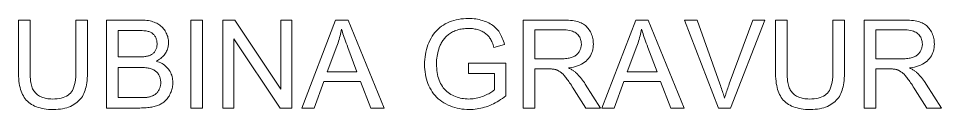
# Model space of a CAD drawing. Extents: x -99 to 297, y 0 to 529.
# Drawn here: x 231.79 to 263.31, y 50.75 to 53.85 of the extents above; entities that cross this region are included whole.
import ezdxf

# ---------------------------------------------------------------- set-up
doc = ezdxf.new("R2010")
doc.units = 0

msp = doc.modelspace()

# ---------------------------------------------------------------- linework, layer by layer
at = {"color": 7, "lineweight": 13}
for points in [[(233.753, 53.798), (234.15, 53.798), (234.15, 52.065), (234.149, 51.976), (234.146, 51.892), (234.141, 51.81), (234.134, 51.733), (234.125, 51.659), (234.114, 51.589), (234.1, 51.523), (234.085, 51.461), (234.068, 51.402), (234.048, 51.347), (234.026, 51.295), (234.001, 51.244), (233.972, 51.196), (233.94, 51.15), (233.905, 51.106), (233.866, 51.063), (233.824, 51.023), (233.779, 50.985), (233.73, 50.948), (233.679, 50.914), (233.624, 50.882), (233.565, 50.854), (233.503, 50.829), (233.438, 50.807), (233.37, 50.789), (233.298, 50.774), (233.223, 50.762), (233.145, 50.754), (233.063, 50.749), (232.978, 50.747), (232.895, 50.749), (232.815, 50.753), (232.739, 50.76), (232.665, 50.77), (232.595, 50.783), (232.527, 50.799), (232.463, 50.818), (232.402, 50.84), (232.343, 50.865), (232.288, 50.892), (232.236, 50.923), (232.187, 50.956), (232.141, 50.991), (232.098, 51.029), (232.059, 51.07), (232.022, 51.114), (231.988, 51.16), (231.958, 51.208), (231.93, 51.259), (231.906, 51.313), (231.884, 51.37), (231.864, 51.431), (231.847, 51.496), (231.832, 51.565), (231.82, 51.639), (231.809, 51.716), (231.801, 51.797), (231.796, 51.882), (231.792, 51.972), (231.791, 52.065), (231.791, 53.798), (232.188, 53.798), (232.188, 52.067), (232.189, 51.991), (232.191, 51.919), (232.194, 51.851), (232.2, 51.787), (232.206, 51.728), (232.214, 51.672), (232.224, 51.621), (232.234, 51.573), (232.247, 51.53), (232.261, 51.491), (232.276, 51.455), (232.294, 51.42), (232.314, 51.388), (232.335, 51.356), (232.359, 51.327), (232.385, 51.299), (232.413, 51.273), (232.444, 51.249), (232.476, 51.226), (232.51, 51.206), (232.546, 51.186), (232.584, 51.169), (232.624, 51.154), (232.664, 51.141), (232.707, 51.13), (232.751, 51.121), (232.797, 51.114), (232.844, 51.109), (232.893, 51.106), (232.943, 51.105), (233.028, 51.107), (233.108, 51.113), (233.183, 51.123), (233.253, 51.137), (233.318, 51.155), (233.378, 51.177), (233.433, 51.203), (233.483, 51.232), (233.527, 51.266), (233.567, 51.304), (233.603, 51.347), (233.634, 51.398), (233.662, 51.456), (233.686, 51.521), (233.707, 51.594), (233.724, 51.674), (233.737, 51.761), (233.746, 51.856), (233.752, 51.958), (233.753, 52.067)], [(234.795, 50.798), (234.795, 53.798), (235.921, 53.798), (235.988, 53.797), (236.053, 53.795), (236.115, 53.79), (236.174, 53.784), (236.23, 53.776), (236.284, 53.766), (236.335, 53.754), (236.384, 53.74), (236.429, 53.725), (236.472, 53.707), (236.513, 53.688), (236.552, 53.667), (236.589, 53.644), (236.624, 53.619), (236.657, 53.592), (236.689, 53.563), (236.719, 53.532), (236.747, 53.499), (236.773, 53.464), (236.797, 53.427), (236.82, 53.389), (236.84, 53.35), (236.857, 53.312), (236.873, 53.273), (236.886, 53.233), (236.896, 53.193), (236.905, 53.153), (236.91, 53.113), (236.914, 53.072), (236.915, 53.031), (236.914, 52.993), (236.911, 52.955), (236.906, 52.918), (236.898, 52.881), (236.889, 52.844), (236.878, 52.808), (236.864, 52.773), (236.848, 52.738), (236.831, 52.703), (236.811, 52.669), (236.789, 52.635), (236.765, 52.603), (236.739, 52.573), (236.71, 52.543), (236.68, 52.515), (236.647, 52.488), (236.612, 52.463), (236.576, 52.439), (236.537, 52.416), (236.496, 52.394), (236.549, 52.377), (236.599, 52.358), (236.648, 52.336), (236.693, 52.313), (236.736, 52.287), (236.777, 52.258), (236.815, 52.228), (236.851, 52.195), (236.884, 52.16), (236.914, 52.122), (236.942, 52.083), (236.967, 52.043), (236.989, 52.001), (237.008, 51.957), (237.024, 51.913), (237.037, 51.866), (237.047, 51.819), (237.055, 51.77), (237.059, 51.72), (237.06, 51.668), (237.059, 51.626), (237.057, 51.585), (237.052, 51.544), (237.046, 51.504), (237.038, 51.465), (237.028, 51.426), (237.017, 51.387), (237.003, 51.35), (236.988, 51.313), (236.971, 51.276), (236.953, 51.241), (236.934, 51.207), (236.914, 51.175), (236.893, 51.144), (236.872, 51.116), (236.849, 51.089), (236.826, 51.063), (236.802, 51.039), (236.777, 51.017), (236.751, 50.997), (236.725, 50.978), (236.696, 50.959), (236.667, 50.942), (236.636, 50.926), (236.604, 50.911), (236.57, 50.896), (236.535, 50.883), (236.499, 50.87), (236.462, 50.859), (236.423, 50.848), (236.383, 50.839), (236.34, 50.83), (236.296, 50.823), (236.251, 50.816), (236.203, 50.811), (236.154, 50.806), (236.103, 50.803), (236.05, 50.8), (235.995, 50.799), (235.939, 50.798)], [(237.674, 50.798), (237.674, 53.798), (238.071, 53.798), (238.071, 50.798)], [(238.767, 50.798), (238.767, 53.798), (239.174, 53.798), (240.75, 51.443), (240.75, 53.798), (241.131, 53.798), (241.131, 50.798), (240.723, 50.798), (239.148, 53.156), (239.148, 50.798)], [(241.468, 50.798), (242.62, 53.798), (243.048, 53.798), (244.276, 50.798), (243.824, 50.798), (243.474, 51.707), (242.219, 51.707), (241.89, 50.798)], [(247.161, 51.975), (247.161, 52.327), (248.432, 52.329), (248.432, 51.216), (248.373, 51.17), (248.314, 51.127), (248.255, 51.086), (248.195, 51.048), (248.135, 51.011), (248.074, 50.977), (248.013, 50.946), (247.952, 50.916), (247.89, 50.889), (247.828, 50.865), (247.766, 50.842), (247.703, 50.822), (247.64, 50.805), (247.577, 50.789), (247.513, 50.777), (247.449, 50.766), (247.385, 50.758), (247.32, 50.752), (247.255, 50.748), (247.19, 50.747), (247.102, 50.749), (247.016, 50.755), (246.932, 50.764), (246.849, 50.777), (246.768, 50.794), (246.689, 50.815), (246.611, 50.84), (246.534, 50.868), (246.46, 50.9), (246.387, 50.936), (246.316, 50.976), (246.249, 51.019), (246.186, 51.065), (246.126, 51.115), (246.07, 51.168), (246.017, 51.224), (245.968, 51.284), (245.922, 51.347), (245.88, 51.414), (245.841, 51.484), (245.806, 51.556), (245.775, 51.63), (245.747, 51.706), (245.724, 51.784), (245.703, 51.863), (245.687, 51.944), (245.674, 52.026), (245.665, 52.111), (245.659, 52.196), (245.657, 52.284), (245.659, 52.371), (245.665, 52.457), (245.674, 52.541), (245.687, 52.625), (245.703, 52.707), (245.723, 52.788), (245.747, 52.868), (245.774, 52.947), (245.806, 53.025), (245.84, 53.101), (245.879, 53.175), (245.92, 53.246), (245.965, 53.312), (246.013, 53.374), (246.064, 53.432), (246.118, 53.487), (246.176, 53.537), (246.236, 53.584), (246.3, 53.626), (246.367, 53.665), (246.437, 53.7), (246.509, 53.732), (246.583, 53.759), (246.659, 53.783), (246.737, 53.803), (246.817, 53.82), (246.9, 53.833), (246.984, 53.842), (247.071, 53.848), (247.159, 53.849), (247.224, 53.848), (247.287, 53.845), (247.349, 53.84), (247.41, 53.833), (247.469, 53.823), (247.527, 53.812), (247.584, 53.798), (247.64, 53.782), (247.694, 53.764), (247.748, 53.744), (247.799, 53.722), (247.848, 53.699), (247.895, 53.673), (247.94, 53.646), (247.982, 53.618), (248.022, 53.588), (248.06, 53.556), (248.096, 53.522), (248.129, 53.487), (248.16, 53.45), (248.189, 53.412), (248.217, 53.371), (248.243, 53.327), (248.268, 53.281), (248.291, 53.233), (248.313, 53.183), (248.334, 53.131), (248.353, 53.076), (248.371, 53.019), (248.387, 52.959), (248.029, 52.861), (248.015, 52.906), (248.001, 52.949), (247.986, 52.99), (247.97, 53.029), (247.953, 53.066), (247.936, 53.101), (247.918, 53.134), (247.9, 53.165), (247.881, 53.194), (247.861, 53.221), (247.84, 53.247), (247.818, 53.272), (247.793, 53.295), (247.767, 53.318), (247.739, 53.339), (247.71, 53.36), (247.679, 53.379), (247.646, 53.397), (247.611, 53.415), (247.575, 53.431), (247.537, 53.446), (247.499, 53.459), (247.459, 53.471), (247.419, 53.481), (247.378, 53.49), (247.337, 53.497), (247.294, 53.503), (247.251, 53.507), (247.206, 53.509), (247.161, 53.51), (247.108, 53.509), (247.055, 53.506), (247.005, 53.502), (246.955, 53.496), (246.908, 53.489), (246.861, 53.48), (246.816, 53.469), (246.773, 53.457), (246.731, 53.443), (246.691, 53.427), (246.652, 53.41), (246.614, 53.392), (246.578, 53.372), (246.544, 53.352), (246.511, 53.331), (246.48, 53.309), (246.45, 53.285), (246.422, 53.261), (246.396, 53.235), (246.37, 53.209), (246.347, 53.182), (246.324, 53.154), (246.302, 53.125), (246.282, 53.097), (246.262, 53.067), (246.244, 53.037), (246.227, 53.007), (246.21, 52.976), (246.195, 52.944), (246.181, 52.912), (246.159, 52.856), (246.14, 52.799), (246.123, 52.741), (246.108, 52.682), (246.095, 52.622), (246.085, 52.561), (246.077, 52.5), (246.071, 52.437), (246.068, 52.373), (246.067, 52.309), (246.068, 52.23), (246.072, 52.153), (246.079, 52.08), (246.089, 52.009), (246.101, 51.94), (246.116, 51.874), (246.134, 51.811), (246.155, 51.751), (246.178, 51.693), (246.205, 51.637), (246.234, 51.585), (246.265, 51.535), (246.299, 51.488), (246.335, 51.443), (246.374, 51.402), (246.416, 51.363), (246.46, 51.327), (246.506, 51.294), (246.555, 51.264), (246.607, 51.236), (246.66, 51.211), (246.714, 51.189), (246.768, 51.169), (246.823, 51.152), (246.879, 51.138), (246.935, 51.126), (246.992, 51.117), (247.05, 51.11), (247.108, 51.107), (247.167, 51.105), (247.219, 51.106), (247.27, 51.109), (247.321, 51.114), (247.372, 51.121), (247.422, 51.13), (247.472, 51.141), (247.522, 51.154), (247.572, 51.169), (247.622, 51.186), (247.671, 51.204), (247.719, 51.224), (247.764, 51.245), (247.808, 51.265), (247.848, 51.286), (247.887, 51.307), (247.923, 51.328), (247.957, 51.35), (247.988, 51.372), (248.017, 51.394), (248.043, 51.416), (248.043, 51.975)], [(249.024, 50.798), (249.024, 53.798), (250.354, 53.798), (250.432, 53.797), (250.506, 53.795), (250.577, 53.791), (250.644, 53.785), (250.707, 53.778), (250.766, 53.769), (250.821, 53.759), (250.872, 53.747), (250.92, 53.733), (250.964, 53.717), (251.004, 53.7), (251.044, 53.68), (251.081, 53.658), (251.117, 53.633), (251.151, 53.606), (251.184, 53.576), (251.215, 53.544), (251.244, 53.509), (251.271, 53.472), (251.297, 53.432), (251.321, 53.391), (251.342, 53.348), (251.361, 53.305), (251.377, 53.261), (251.391, 53.217), (251.402, 53.171), (251.411, 53.124), (251.417, 53.077), (251.421, 53.029), (251.422, 52.98), (251.42, 52.917), (251.414, 52.856), (251.403, 52.797), (251.389, 52.74), (251.37, 52.686), (251.348, 52.633), (251.321, 52.582), (251.29, 52.533), (251.255, 52.486), (251.215, 52.442), (251.172, 52.399), (251.124, 52.36), (251.071, 52.325), (251.014, 52.292), (250.952, 52.262), (250.886, 52.236), (250.816, 52.213), (250.74, 52.193), (250.661, 52.177), (250.577, 52.163), (250.608, 52.148), (250.637, 52.133), (250.664, 52.118), (250.691, 52.103), (250.715, 52.088), (250.739, 52.073), (250.76, 52.058), (250.78, 52.043), (250.799, 52.029), (250.816, 52.014), (250.851, 51.981), (250.885, 51.947), (250.919, 51.911), (250.952, 51.873), (250.986, 51.834), (251.018, 51.794), (251.051, 51.751), (251.083, 51.707), (251.114, 51.662), (251.146, 51.615), (251.667, 50.798), (251.168, 50.798), (250.771, 51.422), (250.737, 51.475), (250.704, 51.525), (250.672, 51.573), (250.642, 51.618), (250.613, 51.661), (250.585, 51.701), (250.558, 51.738), (250.532, 51.773), (250.508, 51.806), (250.485, 51.836), (250.462, 51.864), (250.441, 51.89), (250.419, 51.914), (250.398, 51.937), (250.378, 51.958), (250.358, 51.977), (250.339, 51.994), (250.32, 52.01), (250.301, 52.024), (250.283, 52.036), (250.265, 52.047), (250.247, 52.058), (250.229, 52.068), (250.211, 52.077), (250.193, 52.085), (250.175, 52.093), (250.157, 52.1), (250.139, 52.106), (250.12, 52.111), (250.102, 52.116), (250.088, 52.119), (250.072, 52.121), (250.054, 52.123), (250.034, 52.125), (250.013, 52.127), (249.99, 52.128), (249.965, 52.129), (249.939, 52.13), (249.911, 52.13), (249.881, 52.13), (249.421, 52.13), (249.421, 50.798)], [(251.715, 50.798), (252.867, 53.798), (253.294, 53.798), (254.522, 50.798), (254.07, 50.798), (253.72, 51.707), (252.466, 51.707), (252.136, 50.798)], [(255.697, 50.798), (254.534, 53.798), (254.964, 53.798), (255.744, 51.619), (255.762, 51.567), (255.78, 51.515), (255.798, 51.465), (255.814, 51.415), (255.83, 51.365), (255.846, 51.316), (255.861, 51.268), (255.875, 51.221), (255.888, 51.174), (255.901, 51.128), (255.916, 51.177), (255.93, 51.226), (255.945, 51.275), (255.961, 51.324), (255.977, 51.373), (255.993, 51.422), (256.01, 51.472), (256.027, 51.521), (256.045, 51.57), (256.063, 51.619), (256.873, 53.798), (257.279, 53.798), (256.104, 50.798)], [(259.603, 53.798), (260, 53.798), (260, 52.065), (259.999, 51.976), (259.996, 51.892), (259.991, 51.81), (259.984, 51.733), (259.975, 51.659), (259.964, 51.589), (259.95, 51.523), (259.935, 51.461), (259.917, 51.402), (259.898, 51.347), (259.876, 51.295), (259.851, 51.244), (259.822, 51.196), (259.79, 51.15), (259.755, 51.106), (259.716, 51.063), (259.674, 51.023), (259.629, 50.985), (259.58, 50.948), (259.529, 50.914), (259.474, 50.882), (259.415, 50.854), (259.353, 50.829), (259.288, 50.807), (259.22, 50.789), (259.148, 50.774), (259.073, 50.762), (258.995, 50.754), (258.913, 50.749), (258.828, 50.747), (258.745, 50.749), (258.665, 50.753), (258.589, 50.76), (258.515, 50.77), (258.445, 50.783), (258.377, 50.799), (258.313, 50.818), (258.252, 50.84), (258.193, 50.865), (258.138, 50.892), (258.086, 50.923), (258.037, 50.956), (257.991, 50.991), (257.948, 51.029), (257.908, 51.07), (257.872, 51.114), (257.838, 51.16), (257.807, 51.208), (257.78, 51.259), (257.755, 51.313), (257.734, 51.37), (257.714, 51.431), (257.697, 51.496), (257.682, 51.565), (257.67, 51.639), (257.659, 51.716), (257.651, 51.797), (257.645, 51.882), (257.642, 51.972), (257.641, 52.065), (257.641, 53.798), (258.038, 53.798), (258.038, 52.067), (258.039, 51.991), (258.041, 51.919), (258.044, 51.851), (258.049, 51.787), (258.056, 51.728), (258.064, 51.672), (258.073, 51.621), (258.084, 51.573), (258.097, 51.53), (258.111, 51.491), (258.126, 51.455), (258.144, 51.42), (258.164, 51.388), (258.185, 51.356), (258.209, 51.327), (258.235, 51.299), (258.263, 51.273), (258.294, 51.249), (258.326, 51.226), (258.36, 51.206), (258.396, 51.186), (258.434, 51.169), (258.473, 51.154), (258.514, 51.141), (258.557, 51.13), (258.601, 51.121), (258.647, 51.114), (258.694, 51.109), (258.743, 51.106), (258.793, 51.105), (258.878, 51.107), (258.958, 51.113), (259.033, 51.123), (259.103, 51.137), (259.168, 51.155), (259.228, 51.177), (259.283, 51.203), (259.333, 51.232), (259.377, 51.266), (259.417, 51.304), (259.453, 51.347), (259.484, 51.398), (259.512, 51.456), (259.536, 51.521), (259.557, 51.594), (259.574, 51.674), (259.587, 51.761), (259.596, 51.856), (259.602, 51.958), (259.603, 52.067)], [(260.667, 50.798), (260.667, 53.798), (261.998, 53.798), (262.076, 53.797), (262.15, 53.795), (262.221, 53.791), (262.288, 53.785), (262.351, 53.778), (262.41, 53.769), (262.465, 53.759), (262.516, 53.747), (262.564, 53.733), (262.607, 53.717), (262.648, 53.7), (262.688, 53.68), (262.725, 53.658), (262.761, 53.633), (262.795, 53.606), (262.828, 53.576), (262.859, 53.544), (262.888, 53.509), (262.915, 53.472), (262.941, 53.432), (262.965, 53.391), (262.986, 53.348), (263.005, 53.305), (263.021, 53.261), (263.035, 53.217), (263.046, 53.171), (263.055, 53.124), (263.061, 53.077), (263.065, 53.029), (263.066, 52.98), (263.064, 52.917), (263.058, 52.856), (263.047, 52.797), (263.033, 52.74), (263.014, 52.686), (262.991, 52.633), (262.965, 52.582), (262.934, 52.533), (262.898, 52.486), (262.859, 52.442), (262.816, 52.399), (262.767, 52.36), (262.715, 52.325), (262.658, 52.292), (262.596, 52.262), (262.53, 52.236), (262.46, 52.213), (262.384, 52.193), (262.305, 52.177), (262.221, 52.163), (262.251, 52.148), (262.281, 52.133), (262.308, 52.118), (262.335, 52.103), (262.359, 52.088), (262.383, 52.073), (262.404, 52.058), (262.424, 52.043), (262.443, 52.029), (262.46, 52.014), (262.495, 51.981), (262.529, 51.947), (262.563, 51.911), (262.596, 51.873), (262.629, 51.834), (262.662, 51.794), (262.695, 51.751), (262.727, 51.707), (262.758, 51.662), (262.79, 51.615), (263.311, 50.798), (262.812, 50.798), (262.415, 51.422), (262.381, 51.475), (262.348, 51.525), (262.316, 51.573), (262.286, 51.618), (262.257, 51.661), (262.228, 51.701), (262.202, 51.738), (262.176, 51.773), (262.152, 51.806), (262.129, 51.836), (262.106, 51.864), (262.085, 51.89), (262.063, 51.914), (262.042, 51.937), (262.022, 51.958), (262.002, 51.977), (261.983, 51.994), (261.964, 52.01), (261.945, 52.024), (261.927, 52.036), (261.909, 52.047), (261.891, 52.058), (261.873, 52.068), (261.855, 52.077), (261.837, 52.085), (261.819, 52.093), (261.801, 52.1), (261.783, 52.106), (261.764, 52.111), (261.746, 52.116), (261.732, 52.119), (261.715, 52.121), (261.698, 52.123), (261.678, 52.125), (261.657, 52.127), (261.634, 52.128), (261.609, 52.129), (261.583, 52.13), (261.555, 52.13), (261.525, 52.13), (261.064, 52.13), (261.064, 50.798)], [(235.192, 52.538), (235.841, 52.538), (235.892, 52.538), (235.94, 52.539), (235.986, 52.541), (236.028, 52.543), (236.067, 52.546), (236.104, 52.55), (236.137, 52.555), (236.168, 52.56), (236.195, 52.566), (236.219, 52.573), (236.249, 52.582), (236.277, 52.593), (236.303, 52.605), (236.329, 52.618), (236.352, 52.632), (236.374, 52.648), (236.395, 52.665), (236.414, 52.683), (236.431, 52.702), (236.447, 52.722), (236.462, 52.743), (236.475, 52.766), (236.487, 52.789), (236.497, 52.814), (236.505, 52.84), (236.512, 52.866), (236.517, 52.894), (236.521, 52.923), (236.523, 52.953), (236.524, 52.984), (236.524, 53.013), (236.521, 53.042), (236.518, 53.07), (236.513, 53.098), (236.506, 53.124), (236.498, 53.15), (236.489, 53.175), (236.478, 53.2), (236.466, 53.224), (236.453, 53.247), (236.438, 53.269), (236.422, 53.289), (236.404, 53.308), (236.385, 53.326), (236.366, 53.342), (236.345, 53.357), (236.322, 53.371), (236.299, 53.383), (236.274, 53.393), (236.248, 53.402), (236.219, 53.41), (236.187, 53.417), (236.151, 53.424), (236.111, 53.429), (236.067, 53.434), (236.02, 53.438), (235.968, 53.44), (235.913, 53.443), (235.854, 53.444), (235.792, 53.444), (235.192, 53.444)], [(242.334, 52.03), (243.351, 52.03), (243.038, 52.861), (243.01, 52.935), (242.984, 53.007), (242.959, 53.076), (242.935, 53.142), (242.913, 53.206), (242.893, 53.267), (242.873, 53.325), (242.856, 53.38), (242.84, 53.433), (242.825, 53.483), (242.813, 53.425), (242.8, 53.368), (242.786, 53.31), (242.772, 53.253), (242.756, 53.196), (242.739, 53.138), (242.722, 53.081), (242.703, 53.024), (242.684, 52.967), (242.663, 52.91)], [(249.421, 52.474), (250.274, 52.474), (250.327, 52.475), (250.378, 52.477), (250.427, 52.479), (250.473, 52.483), (250.516, 52.488), (250.558, 52.495), (250.597, 52.502), (250.633, 52.51), (250.668, 52.52), (250.7, 52.531), (250.729, 52.542), (250.758, 52.556), (250.785, 52.57), (250.811, 52.586), (250.835, 52.604), (250.857, 52.622), (250.878, 52.642), (250.898, 52.664), (250.916, 52.687), (250.933, 52.711), (250.948, 52.736), (250.962, 52.761), (250.974, 52.787), (250.984, 52.813), (250.993, 52.84), (251, 52.867), (251.005, 52.894), (251.009, 52.922), (251.012, 52.951), (251.013, 52.98), (251.011, 53.022), (251.006, 53.062), (250.999, 53.101), (250.988, 53.138), (250.974, 53.174), (250.957, 53.208), (250.937, 53.241), (250.914, 53.272), (250.887, 53.301), (250.858, 53.33), (250.825, 53.356), (250.789, 53.379), (250.749, 53.4), (250.706, 53.417), (250.659, 53.432), (250.608, 53.445), (250.554, 53.454), (250.496, 53.461), (250.435, 53.465), (250.37, 53.467), (249.421, 53.467)], [(252.58, 52.03), (253.597, 52.03), (253.284, 52.861), (253.256, 52.935), (253.23, 53.007), (253.205, 53.076), (253.181, 53.142), (253.159, 53.206), (253.139, 53.267), (253.12, 53.325), (253.102, 53.38), (253.086, 53.433), (253.071, 53.483), (253.059, 53.425), (253.046, 53.368), (253.033, 53.31), (253.018, 53.253), (253.002, 53.196), (252.986, 53.138), (252.968, 53.081), (252.949, 53.024), (252.93, 52.967), (252.91, 52.91)], [(261.064, 52.474), (261.918, 52.474), (261.971, 52.475), (262.022, 52.477), (262.07, 52.479), (262.117, 52.483), (262.16, 52.488), (262.202, 52.495), (262.241, 52.502), (262.277, 52.51), (262.312, 52.52), (262.343, 52.531), (262.373, 52.542), (262.402, 52.556), (262.429, 52.57), (262.454, 52.586), (262.479, 52.604), (262.501, 52.622), (262.522, 52.642), (262.542, 52.664), (262.56, 52.687), (262.577, 52.711), (262.592, 52.736), (262.605, 52.761), (262.617, 52.787), (262.628, 52.813), (262.637, 52.84), (262.644, 52.867), (262.649, 52.894), (262.653, 52.922), (262.656, 52.951), (262.657, 52.98), (262.655, 53.022), (262.65, 53.062), (262.643, 53.101), (262.632, 53.138), (262.618, 53.174), (262.601, 53.208), (262.581, 53.241), (262.558, 53.272), (262.531, 53.301), (262.502, 53.33), (262.469, 53.356), (262.433, 53.379), (262.393, 53.4), (262.35, 53.417), (262.303, 53.432), (262.252, 53.445), (262.198, 53.454), (262.14, 53.461), (262.079, 53.465), (262.014, 53.467), (261.064, 53.467)], [(235.192, 51.152), (235.939, 51.152), (235.976, 51.152), (236.011, 51.153), (236.044, 51.154), (236.075, 51.155), (236.103, 51.156), (236.129, 51.157), (236.152, 51.159), (236.173, 51.161), (236.192, 51.164), (236.209, 51.167), (236.236, 51.172), (236.262, 51.178), (236.287, 51.184), (236.312, 51.192), (236.335, 51.199), (236.357, 51.208), (236.379, 51.217), (236.4, 51.227), (236.419, 51.237), (236.438, 51.248), (236.456, 51.26), (236.474, 51.274), (236.491, 51.288), (236.507, 51.303), (236.522, 51.319), (236.537, 51.336), (236.551, 51.354), (236.565, 51.374), (236.578, 51.394), (236.59, 51.415), (236.601, 51.438), (236.611, 51.46), (236.62, 51.484), (236.628, 51.508), (236.634, 51.533), (236.64, 51.559), (236.644, 51.585), (236.647, 51.612), (236.648, 51.64), (236.649, 51.668), (236.648, 51.701), (236.646, 51.733), (236.641, 51.765), (236.635, 51.795), (236.628, 51.825), (236.618, 51.854), (236.607, 51.881), (236.594, 51.908), (236.579, 51.934), (236.563, 51.96), (236.545, 51.984), (236.526, 52.006), (236.506, 52.027), (236.484, 52.047), (236.461, 52.065), (236.436, 52.082), (236.41, 52.097), (236.383, 52.111), (236.355, 52.123), (236.325, 52.134), (236.293, 52.143), (236.258, 52.152), (236.221, 52.159), (236.181, 52.166), (236.139, 52.171), (236.094, 52.176), (236.046, 52.179), (235.995, 52.182), (235.942, 52.183), (235.886, 52.184), (235.192, 52.184)]]:
    msp.add_lwpolyline(points, close=True, dxfattribs=at)

doc.saveas('drawing.dxf')
